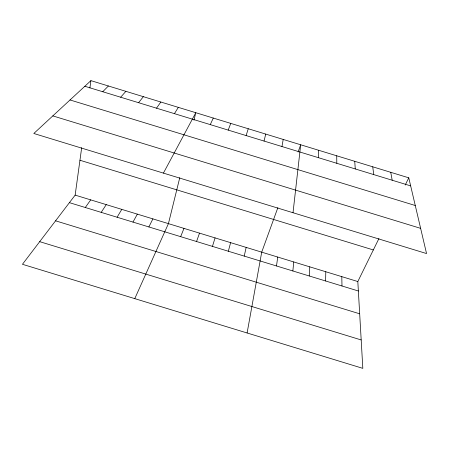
<?xml version="1.0" encoding="UTF-8"?>
<svg xmlns="http://www.w3.org/2000/svg" width="449" height="449" viewBox="0 0 449 449"><rect width="100%" height="100%" fill="white"/><g stroke="black" fill="none" stroke-linecap="round" stroke-linejoin="round"><path stroke-width="0.67" d="M325.615 280.979L325.783 271.746M318.341 157.655L318.706 150.286M309.243 275.972L309.765 266.846M292.866 270.966L293.747 261.952M293.017 212.736L300.695 144.78L298.08 151.987M378.939 238.537L357.819 281.54L362.826 368.36L22.45 264.293L75.151 195.119L81.684 147.659M89.901 87.959L90.911 80.64L408.77 177.821L426.55 253.562L33.815 133.488L90.911 80.64M276.494 265.96L277.729 257.053M281.961 146.531L283.212 139.437M247.102 332.973L261.711 252.158L277.875 207.64M244.228 256.098L246.164 247.405M264.04 141.053L265.729 134.094M179.78 177.647L168.431 223.636L134.773 298.636M193.968 120.158L195.803 112.71L163.419 173.112M228.333 251.238L230.618 242.651M212.444 246.378L215.071 237.897M246.119 135.576L248.252 128.745M196.55 241.517L199.524 233.143M228.199 130.098L230.769 123.402M180.661 236.662L183.978 228.389M210.278 124.614L213.286 118.059M405.217 185.055L408.77 177.821M148.877 226.941L152.885 218.882M132.983 222.087L137.338 214.134M117.094 217.226L121.791 209.38M174.437 113.659L178.32 107.367M101.199 212.366L106.245 204.626M156.516 108.181L160.837 102.024M85.304 207.511L90.698 199.872M138.595 102.703L143.354 96.675M120.674 97.225L125.877 91.332M102.754 91.742L108.394 85.989M84.839 86.264L410.661 185.88M70.033 99.964L415.269 205.513M52.819 115.898L420.629 228.35M79.95 160.248L373.338 249.947M75.151 195.119L357.819 281.54M69.415 202.651L358.364 290.991M55.569 220.824L359.677 313.8M39.692 241.657L361.187 339.949M390.753 172.315L392.196 180.234M372.743 166.809L373.731 174.588M354.732 161.303L355.271 168.947M341.801 276.64L341.986 285.985M336.722 155.792L336.806 163.301"/></g></svg>
